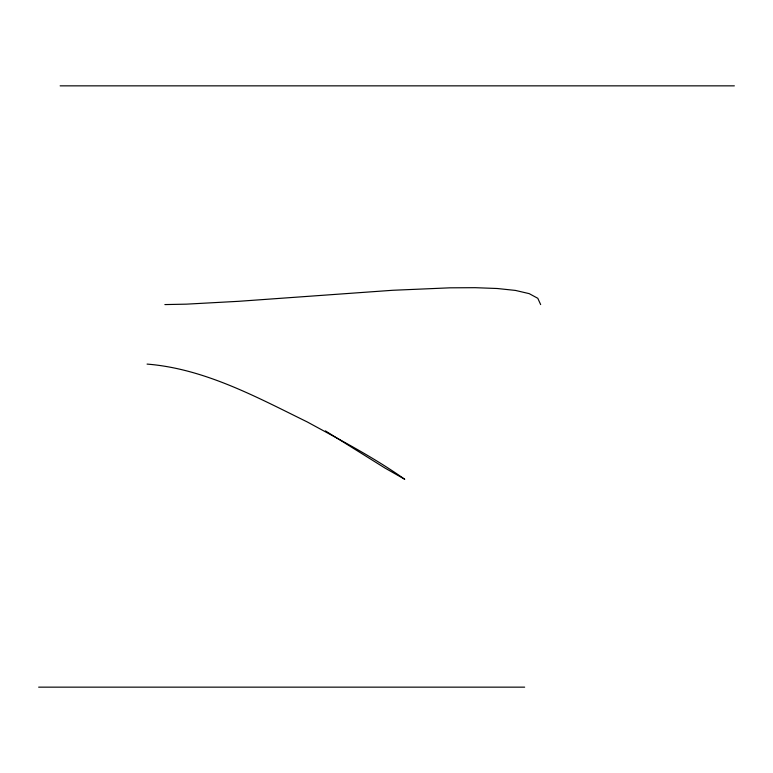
<?xml version="1.0" encoding="UTF-8"?>
<svg xmlns="http://www.w3.org/2000/svg" width="773" height="773" viewBox="0 0 773 773"><rect width="100%" height="100%" fill="white"/><g stroke="black" fill="none" stroke-linecap="round" stroke-linejoin="round"><path stroke-width="1.16" d="M164.862 304.581L186.38 304.156L238.586 301.315L392.568 290.29L449.973 287.827L475.192 287.691L497.232 288.503L515.446 290.426L529.186 293.634L537.805 298.301L540.656 304.581M60.139 85.851L734.35 85.851M38.65 687.149L524.664 687.149M147.073 364.093C204.536 368.663 256.51 397.061 307.354 421.99C340.371 440.03 374.006 457.529 404.743 479.279L384.973 468.051L325.414 430.89"/></g></svg>
